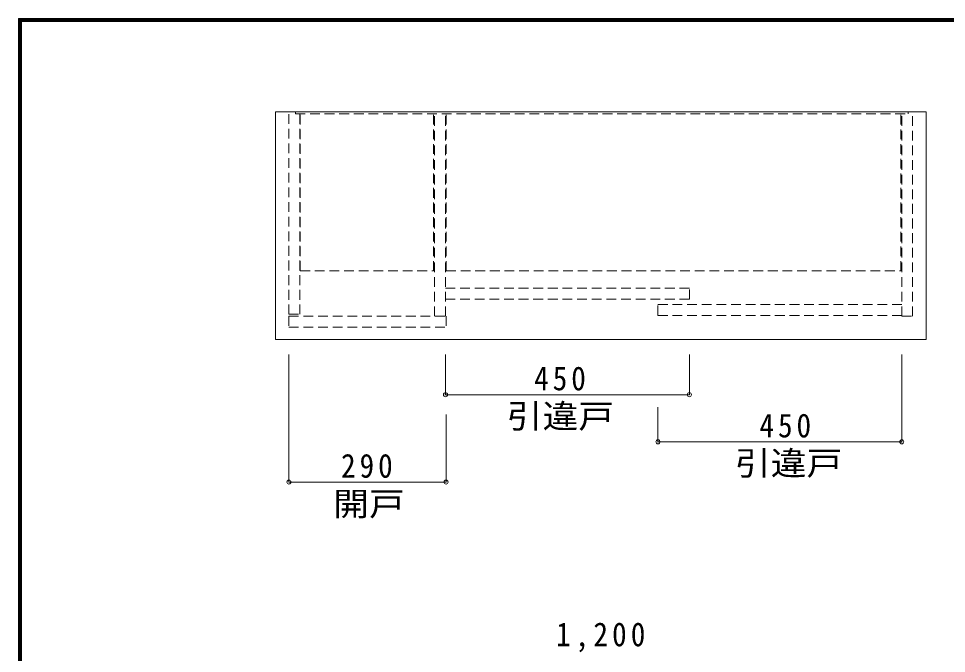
# Model space of a CAD drawing. Units: millimetres at full size, sheet at 1:15. Extents: x -2920 to 2930, y -2153 to 2088.
# Drawn here: x -2920 to -1208, y 917 to 2088 of the extents above; entities that cross this region are included whole.
import ezdxf
from ezdxf.enums import TextEntityAlignment as Align

# ---------------------------------------------------------------- set-up
doc = ezdxf.new("R2010")
doc.units = ezdxf.units.MM
doc.header["$LTSCALE"] = 15
doc.header["$PDMODE"] = 32
doc.header["$PDSIZE"] = 7.5
doc.linetypes.add('DASHED1', pattern=[1.8, 1.2, -0.6])
doc.layers.add('2-2', color=7, linetype='Continuous', lineweight=18)
doc.layers.add('F-1', color=6, linetype='Continuous')
doc.styles.add('ＭＳ ゴシック', font='')
doc.styles.get('ＭＳ ゴシック').set_extended_font_data('MS Gothic')

msp = doc.modelspace()

# ---------------------------------------------------------------- linework, layer by layer
at = {"layer": '2-2'}
for p, q in [((-2445.68, 1915.55), (-1245.18, 1915.55)), ((-2445.68, 1495.55), (-2445.68, 1915.55)), ((-1245.18, 1495.55), (-1245.18, 1915.55)), ((-2445.68, 1495.55), (-1245.18, 1495.55)), ((-2421.18, 1232.58), (-2421.18, 1468.12)), ((-2132.18, 1393.66), (-2132.18, 1468.12)), ((-1682.18, 1393.66), (-1682.18, 1468.12)), ((-1290.18, 1306.85), (-1290.18, 1468.12)), ((-1740.18, 1306.85), (-1740.18, 1370.51)), ((-2131.18, 1232.58), (-2131.18, 1357.42))]:
    msp.add_line(p, q, dxfattribs=at)
at = {"layer": '2-2', "linetype": 'DASHED1'}
for p, q in [((-2421.18, 1542.05), (-2421.18, 1915.55)), ((-2409.18, 1912.05), (-2409.18, 1915.55)), ((-2401.18, 1542.05), (-2401.18, 1912.05)), ((-2400.18, 1622.05), (-2400.18, 1912.05)), ((-2154.18, 1622.05), (-2154.18, 1912.05)), ((-2152.18, 1538.55), (-2152.18, 1912.05)), ((-2132.18, 1538.55), (-2132.18, 1912.05)), ((-2131.18, 1622.05), (-2131.18, 1912.05)), ((-1292.18, 1622.05), (-1292.18, 1912.05)), ((-1290.18, 1538.55), (-1290.18, 1912.05)), ((-1270.18, 1538.55), (-1270.18, 1915.55)), ((-2400.18, 1622.05), (-2154.18, 1622.05)), ((-2131.18, 1622.05), (-1292.18, 1622.05)), ((-2132.18, 1590.05), (-1682.18, 1590.05)), ((-1740.18, 1560.05), (-1290.18, 1560.05)), ((-1740.18, 1540.05), (-1740.18, 1560.05)), ((-2421.18, 1542.05), (-2401.18, 1542.05)), ((-2421.18, 1538.55), (-2131.18, 1538.55)), ((-2131.18, 1538.55), (-2131.18, 1518.55)), ((-1740.18, 1540.05), (-1290.18, 1540.05)), ((-1290.18, 1538.55), (-1270.18, 1538.55))]:
    msp.add_line(p, q, dxfattribs=at)
at = {"layer": '2-2', "color": 4}
for p, q in [((-2132.18, 1393.66), (-1682.18, 1393.66)), ((-1740.18, 1306.85), (-1290.18, 1306.85)), ((-2421.18, 1232.58), (-2131.18, 1232.58))]:
    msp.add_line(p, q, dxfattribs=at)
at = {"layer": '2-2', "linetype": 'DASHED1'}
for points in [[(-2409.18, 1912.05), (-1278.18, 1912.05), (-1278.18, 1915.55)], [(-2132.18, 1570.05), (-1682.18, 1570.05), (-1682.18, 1590.05)], [(-2421.18, 1538.55), (-2421.18, 1518.55), (-2131.18, 1518.55)]]:
    msp.add_lwpolyline(points, dxfattribs=at)
at = {"layer": '2-2', "color": 4}
for p in [(-2132.18, 1393.66), (-1682.18, 1393.66), (-1740.18, 1306.85), (-1290.18, 1306.85), (-2421.18, 1232.58), (-2131.18, 1232.58)]:
    msp.add_point(p, dxfattribs=at)
at = {"layer": 'F-1'}
for p, q in [((-2920.04, 2087.5), (-2920.04, -2102.5)), ((-2920.04, 2087.5), (2929.96, 2087.5)), ((-2920.04, 2085), (2929.96, 2085)), ((-2920.04, 2082.5), (2929.96, 2082.5)), ((-2917.54, 2087.5), (-2917.54, -2102.5)), ((-2915.04, 2087.5), (-2915.04, -2102.5))]:
    msp.add_line(p, q, dxfattribs=at)

# ---------------------------------------------------------------- texts
at = {"layer": '2-2', "style": 'ＭＳ ゴシック', "width": 1.1}
for s, p in [('引違戸', (-2019.09, 1319.06)), ('引違戸', (-1598.01, 1232.24)), ('開戸', (-2339.26, 1157.3))]:
    msp.add_text(s, height=43.99, dxfattribs=at).set_placement(p, align=Align.BOTTOM_LEFT)
at = {"layer": '2-2', "char_height": 43.99, "attachment_point": 7, "style": 'ＭＳ ゴシック'}
for s, insert in [('\\T1.27;\\W0.9;450', (-1968.56, 1401.16)), ('\\T1.27;\\W0.9;450', (-1552.82, 1314.35)), ('\\T1.27;\\W0.9;290', (-2324.93, 1240.08)), ('\\T1.28;\\W0.9;1,200', (-1928.18, 918.48))]:
    msp.add_mtext(s, dxfattribs=dict(at, insert=insert))

doc.saveas('drawing.dxf')
